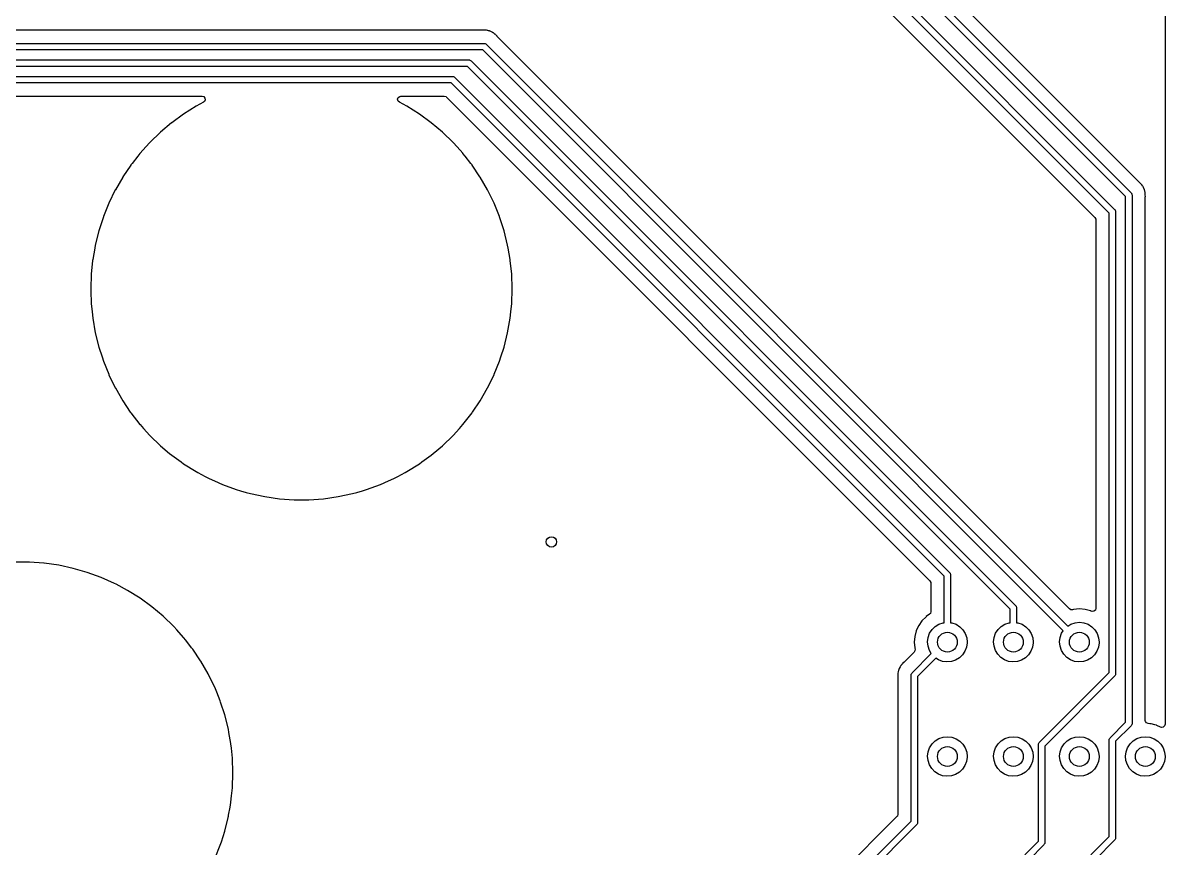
# Model space of a CAD drawing. Extents: x 144 to 253, y -181 to -52.
# Drawn here: x 209.53 to 253.49, y -129.89 to -98.14 of the extents above; entities that cross this region are included whole.
import ezdxf

# ---------------------------------------------------------------- set-up
doc = ezdxf.new("R2010")
doc.units = 0
doc.layers.add('BLACK', color=7, linetype='CONTINUOUS')

msp = doc.modelspace()

# ---------------------------------------------------------------- linework, layer by layer
at = {"layer": 'BLACK', "linetype": 'CONTINUOUS'}
for p, q in [((252.518, -104.302), (241.335, -93.1195)), ((251.97, -104.827), (240.577, -93.4334)), ((240.79, -93.2932), (252.183, -104.687)), ((251.335, -105.462), (239.942, -94.0684)), ((240.155, -93.9282), (251.548, -105.322)), ((239.607, -94.4533), (250.79, -105.635)), ((253.492, -94.4685), (253.492, -125.122)), ((227.248, -98.4265), (166.349, -98.4265)), ((227.26, -98.4259), (227.248, -98.4265)), ((227.275, -98.4245), (227.26, -98.4259)), ((227.304, -98.4218), (227.275, -98.4245)), ((227.312, -98.423), (227.304, -98.4218)), ((227.324, -98.4249), (227.312, -98.423)), ((227.344, -98.4265), (227.324, -98.4249)), ((227.364, -98.4265), (227.344, -98.4265)), ((227.372, -98.4285), (227.364, -98.4265)), ((227.407, -98.4375), (227.372, -98.4285)), ((227.372, -98.4285), (227.372, -98.4285)), ((227.418, -98.4399), (227.407, -98.4375)), ((227.454, -98.4456), (227.418, -98.4399)), ((227.462, -98.4468), (227.454, -98.4456)), ((227.454, -98.4456), (227.454, -98.4456)), ((227.469, -98.45), (227.462, -98.4468)), ((227.481, -98.4549), (227.469, -98.45)), ((227.469, -98.45), (227.469, -98.45)), ((227.499, -98.4613), (227.481, -98.4549)), ((227.519, -98.4663), (227.499, -98.4613)), ((227.558, -98.4876), (227.519, -98.4663)), ((227.568, -98.4928), (227.558, -98.4876)), ((227.602, -98.5072), (227.568, -98.4928)), ((227.609, -98.5104), (227.602, -98.5072)), ((227.602, -98.5072), (227.602, -98.5072)), ((227.625, -98.5224), (227.609, -98.5104)), ((227.625, -98.5228), (227.625, -98.5224)), ((227.642, -98.5337), (227.625, -98.5228)), ((227.652, -98.5396), (227.642, -98.5337)), ((227.659, -98.5434), (227.652, -98.5396)), ((227.652, -98.5396), (227.652, -98.5396)), ((227.678, -98.5611), (227.659, -98.5434)), ((227.692, -98.5737), (227.678, -98.5611)), ((227.701, -98.5814), (227.692, -98.5737)), ((227.704, -98.5839), (227.701, -98.5814)), ((227.723, -98.6036), (227.704, -98.5839)), ((227.726, -98.6064), (227.723, -98.6036)), ((227.776, -98.653), (227.726, -98.6064)), ((227.78, -98.6595), (227.776, -98.653)), ((227.788, -98.6677), (227.78, -98.6595)), ((249.808, -120.688), (227.788, -98.6677)), ((166.27, -98.935), (227.284, -98.935)), ((227.232, -99.185), (166.322, -99.185)), ((249.573, -121.526), (227.232, -99.185)), ((227.284, -98.935), (227.306, -98.9382)), ((227.306, -98.9382), (227.311, -98.9379)), ((227.311, -98.9379), (227.313, -98.9392)), ((227.313, -98.9392), (227.319, -98.9401)), ((227.319, -98.9401), (227.345, -98.9568)), ((227.345, -98.9568), (227.372, -98.9716)), ((227.372, -98.9716), (249.749, -121.348)), ((187.135, -99.57), (226.695, -99.57)), ((226.695, -99.57), (226.717, -99.5732)), ((226.717, -99.5732), (226.722, -99.5729)), ((226.722, -99.5729), (226.724, -99.5742)), ((226.724, -99.5742), (226.731, -99.5751)), ((226.731, -99.5751), (226.756, -99.5918)), ((226.756, -99.5918), (226.783, -99.6066)), ((226.783, -99.6066), (247.738, -120.562)), ((226.643, -99.82), (187.187, -99.82)), ((208, -100.205), (226.06, -100.205)), ((226.06, -100.205), (226.082, -100.208)), ((226.082, -100.208), (226.087, -100.208)), ((226.087, -100.208), (226.089, -100.209)), ((226.089, -100.209), (226.096, -100.21)), ((226.096, -100.21), (226.121, -100.227)), ((226.121, -100.227), (226.148, -100.242)), ((247.525, -120.702), (226.643, -99.82)), ((226.008, -100.455), (208.052, -100.455)), ((244.985, -119.432), (226.008, -100.455)), ((226.148, -100.242), (245.198, -119.292)), ((208.315, -100.963), (216.423, -100.963)), ((216.423, -100.963), (216.491, -100.984)), ((216.491, -100.984), (216.537, -101.037)), ((216.547, -101.107), (216.518, -101.172)), ((216.537, -101.037), (216.547, -101.107)), ((223.952, -101.082), (223.976, -101.015)), ((223.968, -101.151), (223.952, -101.082)), ((223.976, -101.015), (224.032, -100.972)), ((224.032, -100.972), (224.077, -100.963)), ((224.077, -100.963), (225.745, -100.963)), ((225.745, -100.963), (225.814, -100.984)), ((225.814, -100.984), (225.835, -101)), ((225.835, -101), (244.44, -119.605)), ((216.194, -101.354), (215.713, -101.654)), ((216.482, -101.201), (216.194, -101.354)), ((216.518, -101.172), (216.482, -101.201)), ((224.018, -101.201), (223.968, -101.151)), ((224.306, -101.354), (224.018, -101.201)), ((224.787, -101.654), (224.306, -101.354)), ((215.253, -101.988), (214.823, -102.349)), ((215.255, -101.987), (215.253, -101.988)), ((215.253, -101.988), (215.253, -101.988)), ((215.257, -101.986), (215.255, -101.987)), ((215.712, -101.655), (215.257, -101.986)), ((215.257, -101.986), (215.257, -101.986)), ((215.713, -101.654), (215.712, -101.655)), ((215.712, -101.655), (215.712, -101.655)), ((224.788, -101.655), (224.787, -101.654)), ((225.243, -101.986), (224.788, -101.655)), ((224.788, -101.655), (224.788, -101.655)), ((225.245, -101.987), (225.243, -101.986)), ((225.243, -101.986), (225.243, -101.986)), ((225.247, -101.988), (225.245, -101.987)), ((225.677, -102.349), (225.247, -101.988)), ((225.247, -101.988), (225.247, -101.988)), ((214.821, -102.351), (214.414, -102.744)), ((214.823, -102.349), (214.821, -102.351)), ((214.823, -102.349), (214.823, -102.349)), ((225.679, -102.351), (225.677, -102.349)), ((225.677, -102.349), (225.677, -102.349)), ((226.086, -102.744), (225.679, -102.351)), ((214.414, -102.744), (214.26, -102.916)), ((226.24, -102.916), (226.086, -102.744)), ((213.953, -103.27), (213.728, -103.559)), ((214.035, -103.165), (213.953, -103.27)), ((214.037, -103.163), (214.035, -103.165)), ((214.26, -102.916), (214.037, -103.163)), ((214.037, -103.163), (214.037, -103.163)), ((226.463, -103.163), (226.24, -102.916)), ((226.465, -103.165), (226.463, -103.163)), ((226.463, -103.163), (226.463, -103.163)), ((226.547, -103.27), (226.465, -103.165)), ((226.772, -103.559), (226.547, -103.27)), ((213.685, -103.613), (213.38, -104.066)), ((213.686, -103.611), (213.685, -103.613)), ((213.728, -103.559), (213.686, -103.611)), ((226.814, -103.611), (226.772, -103.559)), ((226.815, -103.613), (226.814, -103.611)), ((227.12, -104.066), (226.815, -103.613)), ((213.37, -104.081), (213.087, -104.571)), ((213.38, -104.066), (213.37, -104.081)), ((227.13, -104.081), (227.12, -104.066)), ((227.413, -104.571), (227.13, -104.081)), ((213.086, -104.573), (212.839, -105.078)), ((213.087, -104.571), (213.086, -104.573)), ((213.086, -104.573), (213.086, -104.573)), ((227.414, -104.573), (227.413, -104.571)), ((227.661, -105.078), (227.414, -104.573)), ((227.414, -104.573), (227.414, -104.573)), ((252.526, -104.31), (252.518, -104.302)), ((252.56, -104.338), (252.526, -104.31)), ((252.565, -104.344), (252.56, -104.338)), ((252.572, -104.354), (252.565, -104.344)), ((252.585, -104.369), (252.572, -104.354)), ((252.6, -104.384), (252.585, -104.369)), ((252.604, -104.39), (252.6, -104.384)), ((252.622, -104.422), (252.604, -104.39)), ((252.604, -104.39), (252.604, -104.39)), ((252.629, -104.432), (252.622, -104.422)), ((252.646, -104.455), (252.629, -104.432)), ((252.655, -104.467), (252.646, -104.455)), ((252.662, -104.486), (252.655, -104.467)), ((252.671, -104.504), (252.662, -104.486)), ((252.677, -104.515), (252.671, -104.504)), ((252.681, -104.521), (252.677, -104.515)), ((252.677, -104.515), (252.677, -104.515)), ((252.683, -104.529), (252.681, -104.521)), ((252.693, -104.564), (252.683, -104.529)), ((252.683, -104.529), (252.683, -104.529)), ((252.697, -104.575), (252.693, -104.564)), ((252.711, -104.609), (252.697, -104.575)), ((252.713, -104.616), (252.711, -104.609)), ((252.714, -104.624), (252.713, -104.616)), ((252.716, -104.636), (252.714, -104.624)), ((252.714, -104.624), (252.714, -104.624)), ((252.72, -104.656), (252.716, -104.636)), ((251.97, -125.043), (251.97, -104.827)), ((252.183, -104.687), (252.197, -104.704)), ((252.197, -104.704), (252.2, -104.707)), ((252.2, -104.707), (252.201, -104.71)), ((252.201, -104.71), (252.205, -104.715)), ((252.205, -104.715), (252.211, -104.745)), ((252.211, -104.745), (252.22, -104.775)), ((252.22, -104.775), (252.22, -125.095)), ((252.726, -104.675), (252.72, -104.656)), ((252.726, -104.683), (252.726, -104.675)), ((252.727, -104.719), (252.726, -104.683)), ((252.728, -104.731), (252.727, -104.719)), ((252.728, -104.735), (252.728, -104.731)), ((252.728, -104.763), (252.728, -104.735)), ((252.729, -104.767), (252.728, -104.763)), ((252.728, -104.854), (252.729, -104.843)), ((252.728, -124.975), (252.728, -104.854)), ((252.73, -104.824), (252.729, -104.767)), ((252.729, -104.843), (252.731, -104.835)), ((252.731, -104.835), (252.73, -104.824)), ((212.838, -105.082), (212.632, -105.59)), ((212.839, -105.078), (212.838, -105.08)), ((212.838, -105.08), (212.838, -105.082)), ((212.838, -105.082), (212.838, -105.082)), ((212.839, -105.078), (212.839, -105.078)), ((227.662, -105.08), (227.661, -105.078)), ((227.661, -105.078), (227.661, -105.078)), ((227.662, -105.082), (227.662, -105.08)), ((227.868, -105.59), (227.662, -105.082)), ((227.662, -105.082), (227.662, -105.082)), ((251.335, -123.138), (251.335, -105.462)), ((251.548, -105.322), (251.562, -105.339)), ((251.562, -105.339), (251.565, -105.342)), ((251.565, -105.342), (251.566, -105.345)), ((251.566, -105.345), (251.57, -105.35)), ((251.57, -105.35), (251.576, -105.38)), ((251.576, -105.38), (251.585, -105.41)), ((251.585, -105.41), (251.585, -123.19)), ((212.626, -105.607), (212.452, -106.142)), ((212.632, -105.59), (212.626, -105.605)), ((212.626, -105.605), (212.626, -105.607)), ((227.874, -105.605), (227.868, -105.59)), ((227.874, -105.607), (227.874, -105.605)), ((228.048, -106.142), (227.874, -105.607)), ((250.79, -105.635), (250.824, -105.698)), ((250.824, -105.698), (250.826, -105.725)), ((250.826, -105.725), (250.826, -120.663)), ((212.451, -106.144), (212.314, -106.693)), ((212.452, -106.142), (212.451, -106.144)), ((212.452, -106.142), (212.452, -106.142)), ((228.049, -106.144), (228.048, -106.142)), ((228.048, -106.142), (228.048, -106.142)), ((228.186, -106.693), (228.049, -106.144)), ((212.292, -106.818), (212.216, -107.251)), ((212.314, -106.695), (212.292, -106.818)), ((212.314, -106.693), (212.314, -106.695)), ((212.314, -106.695), (212.314, -106.695)), ((228.186, -106.695), (228.186, -106.693)), ((228.208, -106.818), (228.186, -106.695)), ((228.186, -106.695), (228.186, -106.695)), ((228.284, -107.251), (228.208, -106.818)), ((212.216, -107.253), (212.212, -107.29)), ((212.216, -107.251), (212.216, -107.253)), ((212.216, -107.253), (212.216, -107.253)), ((228.284, -107.253), (228.284, -107.251)), ((228.288, -107.29), (228.284, -107.253)), ((228.284, -107.253), (228.284, -107.253)), ((212.212, -107.29), (212.157, -107.814)), ((228.343, -107.814), (228.288, -107.29)), ((212.157, -107.814), (212.137, -108.38)), ((228.363, -108.38), (228.343, -107.814)), ((212.137, -108.38), (212.14, -108.454)), ((212.14, -108.454), (212.157, -108.946)), ((228.343, -108.946), (228.363, -108.38)), ((212.157, -108.946), (212.189, -109.256)), ((228.311, -109.256), (228.343, -108.946)), ((212.189, -109.256), (212.215, -109.501)), ((228.285, -109.501), (228.311, -109.256)), ((212.215, -109.501), (212.216, -109.509)), ((212.216, -109.509), (212.314, -110.067)), ((228.186, -110.067), (228.284, -109.509)), ((228.284, -109.509), (228.285, -109.501)), ((212.314, -110.067), (212.451, -110.616)), ((228.049, -110.616), (228.186, -110.067)), ((212.451, -110.616), (212.452, -110.618)), ((212.452, -110.618), (212.452, -110.618)), ((212.452, -110.618), (212.573, -110.991)), ((227.927, -110.991), (228.048, -110.618)), ((228.048, -110.618), (228.049, -110.616)), ((228.048, -110.618), (228.048, -110.618)), ((212.573, -110.991), (212.626, -111.155)), ((212.626, -111.155), (212.627, -111.157)), ((212.627, -111.157), (212.627, -111.157)), ((212.627, -111.157), (212.832, -111.663)), ((227.668, -111.663), (227.873, -111.157)), ((227.873, -111.157), (227.874, -111.155)), ((227.873, -111.157), (227.873, -111.157)), ((227.874, -111.155), (227.927, -110.991)), ((212.832, -111.663), (212.838, -111.68)), ((227.662, -111.68), (227.668, -111.663)), ((212.838, -111.68), (212.839, -111.682)), ((212.839, -111.682), (212.839, -111.682)), ((212.839, -111.682), (213.086, -112.187)), ((227.414, -112.187), (227.661, -111.682)), ((227.661, -111.682), (227.662, -111.68)), ((227.661, -111.682), (227.661, -111.682)), ((213.086, -112.187), (213.087, -112.189)), ((213.087, -112.189), (213.37, -112.679)), ((227.13, -112.679), (227.413, -112.189)), ((227.413, -112.189), (227.414, -112.187)), ((213.37, -112.679), (213.371, -112.681)), ((213.371, -112.681), (213.371, -112.681)), ((213.371, -112.681), (213.663, -113.114)), ((226.837, -113.114), (227.129, -112.681)), ((227.129, -112.681), (227.13, -112.679)), ((227.129, -112.681), (227.129, -112.681)), ((213.663, -113.114), (213.686, -113.149)), ((213.686, -113.149), (214.035, -113.595)), ((226.465, -113.595), (226.814, -113.149)), ((226.814, -113.149), (226.837, -113.114)), ((214.035, -113.595), (214.037, -113.597)), ((214.037, -113.597), (214.037, -113.597)), ((214.037, -113.597), (214.171, -113.746)), ((214.171, -113.746), (214.414, -114.016)), ((226.086, -114.016), (226.329, -113.746)), ((226.329, -113.746), (226.463, -113.597)), ((226.463, -113.597), (226.465, -113.595)), ((226.463, -113.597), (226.463, -113.597)), ((214.414, -114.016), (214.821, -114.409)), ((225.679, -114.409), (226.086, -114.016)), ((214.821, -114.409), (214.823, -114.411)), ((214.823, -114.411), (214.823, -114.411)), ((214.823, -114.411), (215.175, -114.706)), ((215.175, -114.706), (215.255, -114.773)), ((225.245, -114.773), (225.325, -114.706)), ((225.325, -114.706), (225.677, -114.411)), ((225.677, -114.411), (225.679, -114.409)), ((225.677, -114.411), (225.677, -114.411)), ((215.255, -114.773), (215.257, -114.774)), ((215.257, -114.774), (215.257, -114.774)), ((215.257, -114.774), (215.615, -115.035)), ((215.615, -115.035), (215.713, -115.106)), ((215.713, -115.106), (216.194, -115.406)), ((224.306, -115.406), (224.787, -115.106)), ((224.787, -115.106), (224.885, -115.035)), ((224.885, -115.035), (225.243, -114.774)), ((225.243, -114.774), (225.245, -114.773)), ((225.243, -114.774), (225.243, -114.774)), ((216.194, -115.406), (216.258, -115.441)), ((216.258, -115.441), (216.539, -115.59)), ((216.539, -115.59), (216.694, -115.672)), ((223.806, -115.672), (223.961, -115.59)), ((223.961, -115.59), (224.242, -115.441)), ((224.242, -115.441), (224.306, -115.406)), ((216.694, -115.672), (216.696, -115.673)), ((216.696, -115.673), (216.696, -115.673)), ((216.696, -115.673), (216.9, -115.764)), ((216.9, -115.764), (217.211, -115.902)), ((217.211, -115.902), (217.743, -116.096)), ((222.757, -116.096), (223.289, -115.902)), ((223.289, -115.902), (223.6, -115.764)), ((223.6, -115.764), (223.804, -115.673)), ((223.804, -115.673), (223.806, -115.672)), ((223.804, -115.673), (223.804, -115.673)), ((217.743, -116.096), (217.905, -116.142)), ((217.905, -116.142), (218.125, -116.205)), ((218.125, -116.205), (218.287, -116.252)), ((218.287, -116.252), (218.841, -116.37)), ((218.841, -116.37), (219.402, -116.448)), ((219.402, -116.448), (219.404, -116.449)), ((219.404, -116.449), (219.965, -116.488)), ((219.965, -116.488), (219.965, -116.488)), ((219.965, -116.488), (219.967, -116.488)), ((219.967, -116.488), (220.533, -116.488)), ((220.533, -116.488), (220.535, -116.488)), ((220.535, -116.488), (221.096, -116.449)), ((220.535, -116.488), (220.535, -116.488)), ((221.096, -116.449), (221.098, -116.448)), ((221.098, -116.448), (221.659, -116.37)), ((221.659, -116.37), (222.213, -116.252)), ((222.213, -116.252), (222.375, -116.205)), ((222.375, -116.205), (222.595, -116.142)), ((222.595, -116.142), (222.757, -116.096)), ((209.783, -118.892), (209.217, -118.892)), ((209.785, -118.892), (209.783, -118.892)), ((210.336, -118.931), (209.785, -118.892)), ((209.785, -118.892), (209.785, -118.892)), ((210.348, -118.932), (210.336, -118.931)), ((210.909, -119.01), (210.348, -118.932)), ((211.463, -119.128), (210.909, -119.01)), ((212.007, -119.284), (211.463, -119.128)), ((212.539, -119.478), (212.007, -119.284)), ((212.541, -119.479), (212.539, -119.478)), ((213.054, -119.707), (212.541, -119.479)), ((212.541, -119.479), (212.541, -119.479)), ((244.985, -121.218), (244.985, -119.432)), ((245.198, -119.292), (245.212, -119.309)), ((245.212, -119.309), (245.215, -119.312)), ((245.215, -119.312), (245.216, -119.315)), ((245.216, -119.315), (245.22, -119.32)), ((245.22, -119.32), (245.226, -119.35)), ((245.226, -119.35), (245.235, -119.38)), ((245.235, -119.38), (245.235, -121.218)), ((213.056, -119.708), (213.054, -119.707)), ((213.054, -119.707), (213.054, -119.707)), ((213.058, -119.709), (213.056, -119.708)), ((213.116, -119.74), (213.058, -119.709)), ((213.058, -119.709), (213.058, -119.709)), ((213.556, -119.974), (213.116, -119.74)), ((214.037, -120.274), (213.556, -119.974)), ((244.44, -119.605), (244.474, -119.668)), ((244.474, -119.668), (244.476, -119.695)), ((244.476, -119.695), (244.476, -120.793)), ((214.038, -120.275), (214.037, -120.274)), ((214.493, -120.606), (214.038, -120.275)), ((214.038, -120.275), (214.038, -120.275)), ((214.495, -120.607), (214.493, -120.606)), ((214.493, -120.606), (214.493, -120.606)), ((214.497, -120.608), (214.495, -120.607)), ((214.927, -120.969), (214.497, -120.608)), ((214.497, -120.608), (214.497, -120.608)), ((244.423, -120.896), (244.295, -120.986)), ((244.456, -120.861), (244.423, -120.896)), ((244.476, -120.793), (244.456, -120.861)), ((247.525, -121.218), (247.525, -120.702)), ((247.738, -120.562), (247.752, -120.579)), ((247.752, -120.579), (247.755, -120.582)), ((247.755, -120.582), (247.756, -120.585)), ((247.756, -120.585), (247.76, -120.59)), ((247.76, -120.59), (247.766, -120.62)), ((247.766, -120.62), (247.775, -120.65)), ((247.775, -120.65), (247.775, -121.218)), ((249.859, -120.719), (249.808, -120.688)), ((249.929, -120.721), (249.859, -120.719)), ((249.963, -120.711), (249.929, -120.721)), ((249.969, -120.71), (249.963, -120.711)), ((249.963, -120.711), (249.963, -120.711)), ((250.19, -120.691), (249.969, -120.71)), ((250.411, -120.71), (250.19, -120.691)), ((250.521, -120.739), (250.411, -120.71)), ((250.621, -120.766), (250.521, -120.739)), ((250.626, -120.768), (250.621, -120.766)), ((250.621, -120.766), (250.621, -120.766)), ((250.631, -120.77), (250.626, -120.768)), ((250.647, -120.777), (250.631, -120.77)), ((250.631, -120.77), (250.631, -120.77)), ((250.683, -120.788), (250.647, -120.777)), ((250.753, -120.778), (250.683, -120.788)), ((250.806, -120.731), (250.753, -120.778)), ((250.826, -120.663), (250.806, -120.731)), ((214.929, -120.971), (214.927, -120.969)), ((214.927, -120.969), (214.927, -120.969)), ((215.336, -121.364), (214.929, -120.971)), ((243.998, -121.344), (243.912, -121.53)), ((244.003, -121.333), (243.998, -121.344)), ((244.006, -121.328), (244.003, -121.333)), ((244.003, -121.333), (244.003, -121.333)), ((244.133, -121.146), (244.006, -121.328)), ((244.29, -120.989), (244.133, -121.146)), ((244.295, -120.986), (244.29, -120.989)), ((244.295, -120.986), (244.295, -120.986)), ((244.641, -121.366), (244.786, -121.277)), ((244.786, -121.277), (244.946, -121.222)), ((244.946, -121.222), (244.985, -121.218)), ((245.235, -121.218), (245.284, -121.224)), ((245.284, -121.224), (245.444, -121.281)), ((245.444, -121.281), (245.587, -121.372)), ((247.181, -121.366), (247.326, -121.277)), ((247.326, -121.277), (247.486, -121.222)), ((247.486, -121.222), (247.525, -121.218)), ((247.775, -121.218), (247.824, -121.224)), ((247.824, -121.224), (247.984, -121.281)), ((247.984, -121.281), (248.127, -121.372)), ((249.749, -121.348), (249.866, -121.277)), ((249.866, -121.277), (250.026, -121.222)), ((250.026, -121.222), (250.195, -121.204)), ((250.195, -121.204), (250.364, -121.224)), ((250.364, -121.224), (250.524, -121.281)), ((250.524, -121.281), (250.667, -121.372)), ((215.451, -121.492), (215.336, -121.364)), ((215.713, -121.783), (215.451, -121.492)), ((215.715, -121.785), (215.713, -121.783)), ((215.713, -121.783), (215.713, -121.783)), ((243.854, -121.745), (243.835, -121.966)), ((243.912, -121.53), (243.854, -121.745)), ((244.369, -121.787), (244.427, -121.627)), ((244.427, -121.627), (244.519, -121.484)), ((244.519, -121.484), (244.641, -121.366)), ((245.587, -121.372), (245.707, -121.493)), ((245.707, -121.493), (245.797, -121.637)), ((245.797, -121.637), (245.853, -121.797)), ((246.909, -121.787), (246.967, -121.627)), ((246.967, -121.627), (247.059, -121.484)), ((247.059, -121.484), (247.181, -121.366)), ((248.127, -121.372), (248.247, -121.493)), ((248.247, -121.493), (248.337, -121.637)), ((248.337, -121.637), (248.393, -121.797)), ((249.449, -121.787), (249.507, -121.627)), ((249.507, -121.627), (249.573, -121.526)), ((250.667, -121.372), (250.787, -121.493)), ((250.787, -121.493), (250.877, -121.637)), ((250.877, -121.637), (250.933, -121.797)), ((215.797, -121.89), (215.715, -121.785)), ((216.022, -122.179), (215.797, -121.89)), ((216.064, -122.231), (216.022, -122.179)), ((243.835, -121.966), (243.854, -122.187)), ((243.854, -122.187), (243.855, -122.193)), ((243.855, -122.193), (243.855, -122.193)), ((243.855, -122.193), (243.864, -122.227)), ((244.348, -121.955), (244.369, -121.787)), ((244.365, -122.124), (244.348, -121.955)), ((244.418, -122.286), (244.365, -122.124)), ((245.848, -122.156), (245.788, -122.314)), ((245.872, -121.987), (245.848, -122.156)), ((245.853, -121.797), (245.872, -121.966)), ((245.872, -121.966), (245.872, -121.987)), ((246.888, -121.955), (246.909, -121.787)), ((246.905, -122.124), (246.888, -121.955)), ((246.958, -122.286), (246.905, -122.124)), ((248.388, -122.156), (248.328, -122.314)), ((248.412, -121.987), (248.388, -122.156)), ((248.393, -121.797), (248.412, -121.966)), ((248.412, -121.966), (248.412, -121.987)), ((249.428, -121.955), (249.449, -121.787)), ((249.445, -122.124), (249.428, -121.955)), ((249.498, -122.286), (249.445, -122.124)), ((250.928, -122.156), (250.868, -122.314)), ((250.952, -121.987), (250.928, -122.156)), ((250.933, -121.797), (250.952, -121.966)), ((250.952, -121.966), (250.952, -121.987)), ((216.065, -122.233), (216.064, -122.231)), ((216.37, -122.686), (216.065, -122.233)), ((243.832, -122.348), (243.448, -122.732)), ((243.752, -123.148), (244.492, -122.407)), ((243.863, -122.298), (243.832, -122.348)), ((243.864, -122.227), (243.863, -122.298)), ((244.67, -122.583), (243.965, -123.288)), ((244.492, -122.407), (244.418, -122.286)), ((244.766, -122.646), (244.67, -122.583)), ((244.926, -122.705), (244.766, -122.646)), ((245.425, -122.66), (245.263, -122.712)), ((245.571, -122.573), (245.425, -122.66)), ((245.694, -122.456), (245.571, -122.573)), ((245.788, -122.314), (245.694, -122.456)), ((247.046, -122.431), (246.958, -122.286)), ((247.164, -122.553), (247.046, -122.431)), ((247.306, -122.646), (247.164, -122.553)), ((247.466, -122.705), (247.306, -122.646)), ((247.965, -122.66), (247.803, -122.712)), ((248.111, -122.573), (247.965, -122.66)), ((248.234, -122.456), (248.111, -122.573)), ((248.328, -122.314), (248.234, -122.456)), ((249.586, -122.431), (249.498, -122.286)), ((249.704, -122.553), (249.586, -122.431)), ((249.846, -122.646), (249.704, -122.553)), ((250.006, -122.705), (249.846, -122.646)), ((250.505, -122.66), (250.343, -122.712)), ((250.651, -122.573), (250.505, -122.66)), ((250.774, -122.456), (250.651, -122.573)), ((250.868, -122.314), (250.774, -122.456)), ((216.38, -122.701), (216.37, -122.686)), ((216.663, -123.191), (216.38, -122.701)), ((243.22, -123.102), (243.217, -123.113)), ((243.226, -123.066), (243.22, -123.102)), ((243.227, -123.058), (243.226, -123.066)), ((243.226, -123.066), (243.226, -123.066)), ((243.235, -123.039), (243.227, -123.058)), ((243.241, -123.021), (243.235, -123.039)), ((243.244, -123.009), (243.241, -123.021)), ((243.246, -123.001), (243.244, -123.009)), ((243.244, -123.009), (243.244, -123.009)), ((243.268, -122.962), (243.246, -123.001)), ((243.273, -122.952), (243.268, -122.962)), ((243.287, -122.918), (243.273, -122.952)), ((243.29, -122.911), (243.287, -122.918)), ((243.287, -122.918), (243.287, -122.918)), ((243.303, -122.895), (243.29, -122.911)), ((243.314, -122.878), (243.303, -122.895)), ((243.32, -122.868), (243.314, -122.878)), ((243.323, -122.861), (243.32, -122.868)), ((243.32, -122.868), (243.32, -122.868)), ((243.354, -122.828), (243.323, -122.861)), ((243.361, -122.819), (243.354, -122.828)), ((243.364, -122.816), (243.361, -122.819)), ((243.384, -122.797), (243.364, -122.816)), ((243.386, -122.794), (243.384, -122.797)), ((243.428, -122.75), (243.386, -122.794)), ((243.433, -122.744), (243.428, -122.75)), ((243.439, -122.74), (243.433, -122.744)), ((243.448, -122.732), (243.439, -122.74)), ((245.094, -122.728), (244.926, -122.705)), ((245.263, -122.712), (245.094, -122.728)), ((247.634, -122.728), (247.466, -122.705)), ((247.803, -122.712), (247.634, -122.728)), ((250.174, -122.728), (250.006, -122.705)), ((250.343, -122.712), (250.174, -122.728)), ((216.664, -123.193), (216.663, -123.191)), ((216.911, -123.698), (216.664, -123.193)), ((216.664, -123.193), (216.664, -123.193)), ((243.205, -123.196), (243.202, -123.216)), ((243.202, -123.216), (243.203, -123.224)), ((243.203, -123.224), (243.206, -123.26)), ((243.206, -123.176), (243.205, -123.196)), ((243.217, -123.113), (243.206, -123.156)), ((243.206, -123.156), (243.206, -123.176)), ((243.206, -123.26), (243.206, -123.272)), ((243.206, -123.272), (243.206, -128.59)), ((243.715, -123.236), (243.718, -123.214)), ((243.715, -128.853), (243.715, -123.236)), ((243.718, -123.209), (243.719, -123.207)), ((243.718, -123.214), (243.718, -123.209)), ((243.719, -123.207), (243.72, -123.201)), ((243.72, -123.201), (243.737, -123.175)), ((243.737, -123.175), (243.752, -123.148)), ((243.965, -123.288), (243.965, -128.905)), ((248.648, -125.825), (251.335, -123.138)), ((251.548, -123.278), (248.862, -125.965)), ((251.563, -123.251), (251.548, -123.278)), ((251.58, -123.226), (251.563, -123.251)), ((251.581, -123.219), (251.58, -123.226)), ((251.582, -123.217), (251.581, -123.219)), ((251.585, -123.19), (251.582, -123.212)), ((251.582, -123.212), (251.582, -123.217)), ((216.912, -123.7), (216.911, -123.698)), ((216.911, -123.698), (216.911, -123.698)), ((216.912, -123.702), (216.912, -123.7)), ((216.99, -123.894), (216.912, -123.702)), ((216.912, -123.702), (216.912, -123.702)), ((217.124, -124.225), (216.99, -123.894)), ((217.138, -124.271), (217.124, -124.225)), ((217.298, -124.762), (217.138, -124.271)), ((217.299, -124.764), (217.298, -124.762)), ((217.298, -124.762), (217.298, -124.762)), ((217.436, -125.313), (217.299, -124.764)), ((251.372, -125.642), (251.97, -125.043)), ((252.183, -125.183), (251.585, -125.782)), ((252.198, -125.156), (252.183, -125.183)), ((252.215, -125.131), (252.198, -125.156)), ((252.216, -125.124), (252.215, -125.131)), ((252.217, -125.122), (252.216, -125.124)), ((252.22, -125.095), (252.217, -125.117)), ((252.217, -125.117), (252.217, -125.122)), ((252.736, -125.017), (252.728, -124.975)), ((252.777, -125.075), (252.736, -125.017)), ((252.844, -125.101), (252.777, -125.075)), ((252.9, -125.106), (252.844, -125.101)), ((252.951, -125.11), (252.9, -125.106)), ((253.095, -125.149), (252.951, -125.11)), ((253.161, -125.166), (253.095, -125.149)), ((253.166, -125.168), (253.161, -125.166)), ((253.161, -125.166), (253.161, -125.166)), ((253.171, -125.17), (253.166, -125.168)), ((253.313, -125.236), (253.171, -125.17)), ((253.171, -125.17), (253.171, -125.17)), ((253.348, -125.246), (253.313, -125.236)), ((253.418, -125.236), (253.348, -125.246)), ((253.472, -125.19), (253.418, -125.236)), ((253.492, -125.122), (253.472, -125.19)), ((217.436, -125.315), (217.436, -125.313)), ((217.458, -125.438), (217.436, -125.315)), ((217.436, -125.315), (217.436, -125.315)), ((217.534, -125.871), (217.458, -125.438)), ((244.641, -125.766), (244.786, -125.677)), ((244.786, -125.677), (244.946, -125.622)), ((244.946, -125.622), (245.115, -125.604)), ((245.115, -125.604), (245.284, -125.624)), ((245.284, -125.624), (245.444, -125.681)), ((245.444, -125.681), (245.587, -125.772)), ((247.181, -125.766), (247.326, -125.677)), ((247.326, -125.677), (247.486, -125.622)), ((247.486, -125.622), (247.655, -125.604)), ((247.655, -125.604), (247.824, -125.624)), ((247.824, -125.624), (247.984, -125.681)), ((247.984, -125.681), (248.127, -125.772)), ((249.721, -125.766), (249.866, -125.677)), ((249.866, -125.677), (250.026, -125.622)), ((250.026, -125.622), (250.195, -125.604)), ((250.195, -125.604), (250.364, -125.624)), ((250.364, -125.624), (250.524, -125.681)), ((250.524, -125.681), (250.667, -125.772)), ((251.335, -125.73), (251.338, -125.708)), ((251.335, -129.444), (251.335, -125.73)), ((251.338, -125.703), (251.339, -125.701)), ((251.338, -125.708), (251.338, -125.703)), ((251.339, -125.701), (251.34, -125.694)), ((251.34, -125.694), (251.357, -125.669)), ((251.357, -125.669), (251.372, -125.642)), ((252.261, -125.766), (252.406, -125.677)), ((252.406, -125.677), (252.566, -125.622)), ((252.566, -125.622), (252.735, -125.604)), ((252.735, -125.604), (252.904, -125.624)), ((252.904, -125.624), (253.064, -125.681)), ((253.064, -125.681), (253.207, -125.772)), ((217.534, -125.873), (217.534, -125.871)), ((217.552, -126.045), (217.534, -125.873)), ((217.534, -125.873), (217.534, -125.873)), ((217.593, -126.434), (217.552, -126.045)), ((244.369, -126.187), (244.427, -126.027)), ((244.427, -126.027), (244.519, -125.884)), ((244.519, -125.884), (244.641, -125.766)), ((245.587, -125.772), (245.707, -125.893)), ((245.707, -125.893), (245.797, -126.037)), ((245.797, -126.037), (245.853, -126.197)), ((246.909, -126.187), (246.967, -126.027)), ((246.967, -126.027), (247.059, -125.884)), ((247.059, -125.884), (247.181, -125.766)), ((248.127, -125.772), (248.247, -125.893)), ((248.247, -125.893), (248.337, -126.037)), ((248.337, -126.037), (248.393, -126.197)), ((248.612, -125.913), (248.615, -125.891)), ((248.612, -129.628), (248.612, -125.913)), ((248.614, -125.887), (248.616, -125.884)), ((248.615, -125.891), (248.614, -125.887)), ((248.616, -125.884), (248.617, -125.878)), ((248.617, -125.878), (248.633, -125.852)), ((248.633, -125.852), (248.648, -125.825)), ((248.862, -125.965), (248.862, -129.68)), ((249.449, -126.187), (249.507, -126.027)), ((249.507, -126.027), (249.599, -125.884)), ((249.599, -125.884), (249.721, -125.766)), ((250.667, -125.772), (250.787, -125.893)), ((250.787, -125.893), (250.877, -126.037)), ((250.877, -126.037), (250.933, -126.197)), ((251.585, -125.782), (251.585, -129.496)), ((251.989, -126.187), (252.047, -126.027)), ((252.047, -126.027), (252.139, -125.884)), ((252.139, -125.884), (252.261, -125.766)), ((253.207, -125.772), (253.327, -125.893)), ((253.327, -125.893), (253.417, -126.037)), ((253.417, -126.037), (253.473, -126.197)), ((217.613, -127), (217.593, -126.434)), ((244.348, -126.355), (244.369, -126.187)), ((244.365, -126.524), (244.348, -126.355)), ((244.418, -126.686), (244.365, -126.524)), ((245.848, -126.556), (245.788, -126.714)), ((245.872, -126.387), (245.848, -126.556)), ((245.853, -126.197), (245.872, -126.366)), ((245.872, -126.366), (245.872, -126.387)), ((246.888, -126.355), (246.909, -126.187)), ((246.905, -126.524), (246.888, -126.355)), ((246.958, -126.686), (246.905, -126.524)), ((248.388, -126.556), (248.328, -126.714)), ((248.412, -126.387), (248.388, -126.556)), ((248.393, -126.197), (248.412, -126.366)), ((248.412, -126.366), (248.412, -126.387)), ((249.428, -126.355), (249.449, -126.187)), ((249.445, -126.524), (249.428, -126.355)), ((249.498, -126.686), (249.445, -126.524)), ((250.928, -126.556), (250.868, -126.714)), ((250.952, -126.387), (250.928, -126.556)), ((250.933, -126.197), (250.952, -126.366)), ((250.952, -126.366), (250.952, -126.387)), ((251.968, -126.355), (251.989, -126.187)), ((251.985, -126.524), (251.968, -126.355)), ((252.038, -126.686), (251.985, -126.524)), ((253.468, -126.556), (253.408, -126.714)), ((253.492, -126.387), (253.468, -126.556)), ((253.473, -126.197), (253.492, -126.366)), ((253.492, -126.366), (253.492, -126.387)), ((217.593, -127.566), (217.613, -127)), ((244.506, -126.831), (244.418, -126.686)), ((244.624, -126.953), (244.506, -126.831)), ((244.766, -127.046), (244.624, -126.953)), ((244.926, -127.105), (244.766, -127.046)), ((245.425, -127.06), (245.263, -127.112)), ((245.571, -126.973), (245.425, -127.06)), ((245.694, -126.856), (245.571, -126.973)), ((245.788, -126.714), (245.694, -126.856)), ((247.046, -126.831), (246.958, -126.686)), ((247.164, -126.953), (247.046, -126.831)), ((247.306, -127.046), (247.164, -126.953)), ((247.466, -127.105), (247.306, -127.046)), ((247.965, -127.06), (247.803, -127.112)), ((248.111, -126.973), (247.965, -127.06)), ((248.234, -126.856), (248.111, -126.973)), ((248.328, -126.714), (248.234, -126.856)), ((249.586, -126.831), (249.498, -126.686)), ((249.704, -126.953), (249.586, -126.831)), ((249.846, -127.046), (249.704, -126.953)), ((250.006, -127.105), (249.846, -127.046)), ((250.505, -127.06), (250.343, -127.112)), ((250.651, -126.973), (250.505, -127.06)), ((250.774, -126.856), (250.651, -126.973)), ((250.868, -126.714), (250.774, -126.856)), ((252.126, -126.831), (252.038, -126.686)), ((252.244, -126.953), (252.126, -126.831)), ((252.386, -127.046), (252.244, -126.953)), ((252.546, -127.105), (252.386, -127.046)), ((253.045, -127.06), (252.883, -127.112)), ((253.191, -126.973), (253.045, -127.06)), ((253.314, -126.856), (253.191, -126.973)), ((253.408, -126.714), (253.314, -126.856)), ((245.094, -127.128), (244.926, -127.105)), ((245.263, -127.112), (245.094, -127.128)), ((247.634, -127.128), (247.466, -127.105)), ((247.803, -127.112), (247.634, -127.128)), ((250.174, -127.128), (250.006, -127.105)), ((250.343, -127.112), (250.174, -127.128)), ((252.714, -127.128), (252.546, -127.105)), ((252.883, -127.112), (252.714, -127.128)), ((217.535, -128.121), (217.561, -127.876)), ((217.561, -127.876), (217.593, -127.566)), ((217.446, -128.627), (217.5, -128.32)), ((217.5, -128.32), (217.534, -128.129)), ((217.534, -128.129), (217.535, -128.121)), ((217.299, -129.236), (217.429, -128.714)), ((217.429, -128.714), (217.435, -128.689)), ((217.435, -128.689), (217.436, -128.687)), ((217.435, -128.689), (217.435, -128.689)), ((217.436, -128.687), (217.446, -128.627)), ((243.17, -128.679), (232.653, -139.196)), ((243.186, -128.659), (243.17, -128.679)), ((243.206, -128.59), (243.186, -128.659)), ((217.166, -129.645), (217.298, -129.238)), ((217.298, -129.238), (217.299, -129.236)), ((217.298, -129.238), (217.298, -129.238)), ((232.957, -139.612), (243.715, -128.853)), ((243.928, -128.993), (233.17, -139.752)), ((243.943, -128.966), (243.928, -128.993)), ((243.96, -128.941), (243.943, -128.966)), ((243.961, -128.934), (243.96, -128.941)), ((243.962, -128.932), (243.961, -128.934)), ((243.965, -128.905), (243.962, -128.927)), ((243.962, -128.927), (243.962, -128.932)), ((217.124, -129.775), (217.166, -129.645)), ((248.091, -130.149), (248.612, -129.628)), ((248.862, -129.68), (248.858, -129.702)), ((250.631, -130.149), (251.335, -129.444)), ((251.548, -129.584), (250.808, -130.325)), ((251.563, -129.557), (251.548, -129.584)), ((251.58, -129.532), (251.563, -129.557)), ((251.581, -129.525), (251.58, -129.532)), ((251.582, -129.523), (251.581, -129.525)), ((251.585, -129.496), (251.582, -129.518)), ((251.582, -129.518), (251.582, -129.523)), ((216.927, -130.26), (217.123, -129.777)), ((217.123, -129.777), (217.124, -129.775)), ((217.123, -129.777), (217.123, -129.777)), ((248.825, -129.768), (248.268, -130.325)), ((248.84, -129.741), (248.825, -129.768)), ((248.856, -129.715), (248.84, -129.741)), ((248.857, -129.709), (248.856, -129.715)), ((248.859, -129.706), (248.857, -129.709)), ((248.858, -129.702), (248.859, -129.706))]:
    msp.add_line(p, q, dxfattribs=at)
at = {"layer": 'BLACK'}
for centre, radius in [((229.87, -118.11), 0.2), ((245.11, -121.966), 0.381), ((247.65, -121.966), 0.381), ((250.19, -121.966), 0.381), ((245.11, -126.366), 0.381), ((247.65, -126.366), 0.381), ((250.19, -126.366), 0.381), ((252.73, -126.366), 0.381)]:
    msp.add_circle(centre, radius, dxfattribs=at)

doc.saveas('drawing.dxf')
